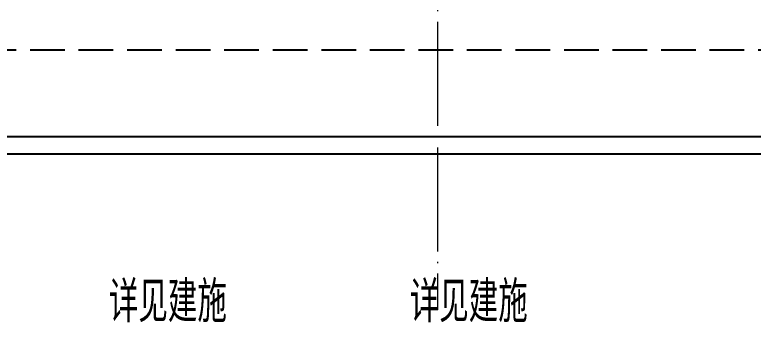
# Model space of a CAD drawing. Extents: x -518115 to 790560, y -210384 to 1628073.
# Drawn here: x 433878 to 438138, y 207335 to 209109 of the extents above; entities that cross this region are included whole.
import ezdxf

# ---------------------------------------------------------------- set-up
doc = ezdxf.new("R2010")
doc.units = 0
doc.header["$LTSCALE"] = 1000
doc.header["$MEASUREMENT"] = 0
doc.linetypes.add('__DASH', pattern=[0.35, 0.25, -0.1])
doc.linetypes.add('DOTE', pattern=[2.42, 2, -0.2, 0.02, -0.2])
doc.layers.add('DOTE', color=19, linetype='DOTE', lineweight=9)
doc.layers.add('PUB_TEXT', color=4, linetype='Continuous')
doc.layers.add('ROOF', color=183, linetype='Continuous')
doc.styles.add('_TCH_AXIS', font='COMPLEX', dxfattribs={"bigfont": 'GBCBIG'})

# ---------------------------------------------------------------- blocks, each defined once
blk = doc.blocks.new('GDGDGDSDA')
at = {"layer": 'DOTE', "linetype": 'DOTE', "ltscale": 0.3}
blk.add_line((435034.6, 370658.3), (435034.8, 359558.3), dxfattribs=at)

msp = doc.modelspace()

# ---------------------------------------------------------------- linework, layer by layer
at = {"layer": 'ROOF', "ltscale": 0.8}
for points in [[(424016.6, 216807), (422166.6, 216807), (422166.6, 212307), (422166.6, 212307), (422166.6, 208307), (444066.6, 208307), (444066.6, 209507), (445616.6, 209507)], [(425216.6, 216707), (422266.6, 216707), (422266.6, 208407), (443966.6, 208407), (443966.6, 209607), (445616.6, 209607)]]:
    msp.add_lwpolyline(points, dxfattribs=at)
at = {"layer": 'ROOF', "linetype": '__DASH', "ltscale": 0.8}
msp.add_lwpolyline([(425216.6, 216207), (422766.6, 216207), (422766.6, 208907), (443466.6, 208907), (443466.6, 210107), (445616.6, 210107)], dxfattribs=at)

# ---------------------------------------------------------------- block references
msp.add_blockref('GDGDGDSDA', (1281.8, -152151.3))

# ---------------------------------------------------------------- texts
at = {"layer": 'PUB_TEXT', "style": '_TCH_AXIS'}
for p in [(434421.1, 207335.5), (436156.5, 207335.5)]:
    msp.add_text('详见建施', height=236.31, dxfattribs=at).set_placement(p)

doc.saveas('drawing.dxf')
